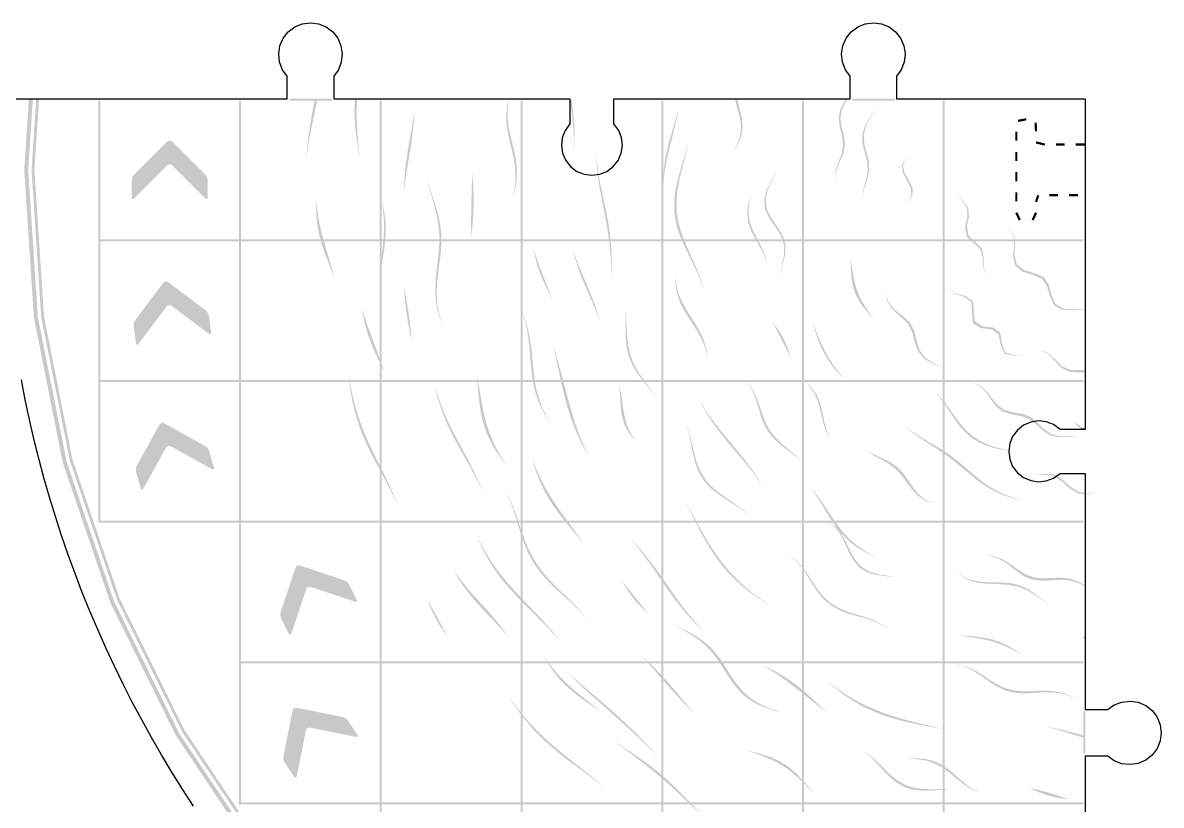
# Model space of a CAD drawing. Header units: millimetres. Extents: x 6 to 591, y 62 to 394.
# Drawn here: x 219.2 to 421.4, y 255.1 to 394.1 of the extents above; entities that cross this region are included whole.
import ezdxf

# ---------------------------------------------------------------- set-up
doc = ezdxf.new("R2010")
doc.units = ezdxf.units.MM
doc.layers.add('CUT', color=1, linetype='Continuous')
doc.layers.add('RASTER', color=7, linetype='Continuous')

msp = doc.modelspace()

# ---------------------------------------------------------------- hatches: boundary and pattern name
at = {"layer": 'RASTER'}
h = msp.add_hatch(color=7, dxfattribs=at)
h.paths.add_polyline_path([(407.769, 167.977), (394.054, 168.876), (368.287, 174.001), (343.41, 182.446), (319.848, 194.065), (298.004, 208.661), (278.252, 225.983), (260.93, 245.735), (246.335, 267.579), (234.715, 291.141), (226.27, 316.018), (221.145, 341.785), (219.427, 368), (220.246, 380.5), (407.769, 380.5)])
h.paths.add_polyline_path([(220.946, 380.5), (220.127, 368), (221.839, 341.876), (226.947, 316.199), (235.362, 291.409), (246.941, 267.929), (261.486, 246.161), (278.747, 226.478), (298.43, 209.216), (320.198, 194.672), (343.678, 183.093), (368.469, 174.677), (394.145, 169.57), (407.769, 168.677), (407.769, 380.5)])
h = msp.add_hatch(color=7, dxfattribs=at)
h.paths.add_polyline_path([(407.769, 169.277), (394.224, 170.165), (368.624, 175.257), (343.908, 183.647), (320.498, 195.191), (298.796, 209.692), (279.171, 226.902), (261.962, 246.526), (247.46, 268.229), (235.916, 291.638), (227.526, 316.355), (222.434, 341.954), (220.727, 368), (221.546, 380.5), (407.769, 380.5)])
h.paths.add_polyline_path([(222.046, 380.5), (221.227, 368), (222.93, 342.02), (228.009, 316.484), (236.378, 291.83), (247.894, 268.479), (262.358, 246.831), (279.525, 227.256), (299.1, 210.089), (320.748, 195.624), (344.099, 184.109), (368.753, 175.74), (394.289, 170.66), (407.769, 169.777), (407.769, 380.5)])
for points in [[(232.594, 380.325), (232.944, 380.325), (232.944, 355.675), (232.594, 355.675)], [(257.594, 380.325), (257.944, 380.325), (257.944, 355.675), (257.594, 355.675)], [(266.594, 380.675), (274.094, 380.675), (274.094, 380.325), (266.594, 380.325)], [(269.52, 370.194), (269.657, 371.854), (269.85, 373.509), (270.088, 375.159), (270.355, 376.804), (270.638, 378.444), (270.92, 380.081), (270.989, 380.5), (271.474, 380.5), (271.391, 380.043), (271.064, 378.415), (270.721, 376.783), (270.38, 375.145), (270.057, 373.501), (269.772, 371.851), (269.54, 370.194)], [(279.004, 370.272), (278.726, 371.862), (278.478, 373.457), (278.28, 375.057), (278.145, 376.659), (278.087, 378.26), (278.115, 379.859), (278.163, 380.5), (278.573, 380.5), (278.528, 379.824), (278.487, 378.231), (278.506, 376.637), (278.578, 375.042), (278.695, 373.449), (278.847, 371.858), (279.024, 370.272)], [(282.594, 380.325), (282.944, 380.325), (282.944, 355.675), (282.594, 355.675)], [(306.274, 362.982), (306.555, 364.665), (306.698, 366.336), (306.66, 368.002), (306.443, 369.671), (306.089, 371.352), (305.68, 373.047), (305.315, 374.754), (305.09, 376.464), (305.078, 378.166), (305.315, 379.846), (305.503, 380.5), (305.585, 380.5), (305.434, 379.834), (305.289, 378.147), (305.377, 376.443), (305.657, 374.734), (306.051, 373.031), (306.46, 371.341), (306.786, 369.666), (306.949, 368.002), (306.91, 366.339), (306.675, 364.668), (306.294, 362.983)], [(307.594, 380.325), (307.944, 380.325), (307.944, 355.675), (307.594, 355.675)], [(317.025, 371.682), (317.082, 373.298), (317.027, 374.924), (316.878, 376.562), (316.668, 378.215), (316.441, 379.881), (316.369, 380.5), (316.694, 380.5), (316.758, 379.845), (316.941, 378.188), (317.097, 376.543), (317.185, 374.913), (317.172, 373.294), (317.045, 371.681)], [(332.594, 380.325), (332.944, 380.325), (332.944, 355.675), (332.594, 355.675)], [(345.224, 370.73), (345.97, 372.333), (346.558, 373.919), (346.771, 375.524), (346.569, 377.178), (346.105, 378.889), (345.69, 380.5), (346.105, 380.5), (346.509, 378.83), (346.924, 377.134), (347.059, 375.495), (346.765, 373.903), (346.086, 372.326), (345.244, 370.73)], [(357.594, 380.325), (357.944, 380.325), (357.944, 355.675), (357.594, 355.675)], [(363.463, 366.176), (363.532, 367.775), (364.062, 369.358), (364.656, 370.909), (364.906, 372.46), (364.692, 374.054), (364.27, 375.699), (364.083, 377.341), (364.441, 378.903), (365.302, 380.349), (365.411, 380.5), (365.627, 380.5), (365.5, 380.304), (364.712, 378.85), (364.406, 377.287), (364.622, 375.651), (365.045, 374.016), (365.232, 372.434), (364.931, 370.895), (364.265, 369.353), (363.647, 367.775), (363.483, 366.177)], [(366.594, 380.675), (374.094, 380.675), (374.094, 380.325), (366.594, 380.325)], [(382.594, 380.325), (382.944, 380.325), (382.944, 355.675), (382.594, 355.675)], [(286.874, 364.216), (286.935, 365.823), (287.054, 367.427), (287.227, 369.029), (287.445, 370.625), (287.696, 372.216), (287.966, 373.801), (288.24, 375.382), (288.503, 376.958), (288.74, 378.533), (288.76, 378.531), (288.653, 376.948), (288.505, 375.367), (288.317, 373.786), (288.092, 372.203), (287.842, 370.617), (287.578, 369.026), (287.32, 367.429), (287.085, 365.825), (286.894, 364.217)], [(332.934, 365.156), (332.94, 366.703), (333.055, 368.248), (333.271, 369.788), (333.575, 371.317), (333.949, 372.834), (334.37, 374.337), (334.813, 375.827), (335.253, 377.307), (335.666, 378.78), (335.686, 378.778), (335.38, 377.293), (335.035, 375.807), (334.663, 374.316), (334.279, 372.815), (333.906, 371.304), (333.564, 369.782), (333.278, 368.248), (333.068, 366.705), (332.954, 365.157)], [(368.311, 362.841), (368.481, 364.492), (368.932, 366.135), (369.262, 367.746), (369.193, 369.347), (368.773, 370.974), (368.343, 372.635), (368.292, 374.286), (368.787, 375.87), (369.65, 377.369), (370.486, 378.838), (370.505, 378.833), (369.763, 377.348), (368.986, 375.839), (368.56, 374.254), (368.655, 372.607), (369.101, 370.955), (369.506, 369.338), (369.531, 367.748), (369.133, 366.143), (368.596, 364.499), (368.331, 362.843)], [(396.002, 376.511), (397.459, 376.804), (397.38, 377.196), (395.923, 376.903)], [(398.893, 376.373), (398.969, 374.824), (399.369, 374.843), (399.293, 376.392)], [(395.869, 373.2), (395.869, 374.8), (395.469, 374.8), (395.469, 373.2)], [(239.05, 363.03), (238.925, 362.918), (238.818, 362.845), (238.726, 362.813), (238.652, 362.82), (238.594, 362.868), (238.552, 362.955), (238.528, 363.083), (238.519, 363.25), (238.519, 366), (238.528, 366.184), (238.552, 366.361), (238.594, 366.532), (238.652, 366.695), (238.726, 366.852), (238.818, 367.001), (238.925, 367.144), (239.05, 367.28), (244.739, 372.97), (244.871, 373.086), (245.004, 373.169), (245.137, 373.218), (245.269, 373.235), (245.402, 373.218), (245.534, 373.169), (245.667, 373.086), (245.8, 372.97), (251.489, 367.28), (251.613, 367.144), (251.721, 367.001), (251.812, 366.852), (251.887, 366.695), (251.945, 366.532), (251.986, 366.361), (252.011, 366.184), (252.019, 366), (252.019, 363.25), (252.011, 363.083), (251.986, 362.955), (251.945, 362.868), (251.887, 362.82), (251.812, 362.813), (251.721, 362.845), (251.613, 362.918), (251.489, 363.03), (245.8, 368.72), (245.667, 368.836), (245.534, 368.919), (245.402, 368.968), (245.269, 368.985), (245.137, 368.968), (245.004, 368.919), (244.871, 368.836), (244.739, 368.72)], [(340.106, 346.664), (339.605, 348.227), (338.981, 349.767), (338.262, 351.299), (337.493, 352.838), (336.731, 354.397), (336.039, 355.986), (335.472, 357.608), (335.077, 359.263), (334.882, 360.943), (334.894, 362.638), (335.096, 364.337), (335.452, 366.029), (335.91, 367.705), (336.409, 369.362), (336.888, 371.002), (337.292, 372.628), (337.312, 372.627), (336.989, 370.998), (336.588, 369.359), (336.161, 367.706), (335.766, 366.036), (335.461, 364.353), (335.297, 362.664), (335.308, 360.978), (335.51, 359.307), (335.896, 357.66), (336.439, 356.043), (337.092, 354.456), (337.802, 352.894), (338.507, 351.349), (339.155, 349.807), (339.703, 348.251), (340.125, 346.669)], [(399.121, 372.695), (400.686, 372.306), (400.783, 372.694), (399.217, 373.083)], [(402.691, 372.3), (404.256, 372.3), (404.256, 372.7), (402.691, 372.7)], [(406.213, 372.3), (407.778, 372.3), (407.778, 372.7), (406.213, 372.7)], [(323.83, 348.846), (323.736, 350.435), (323.637, 352.017), (323.514, 353.59), (323.355, 355.155), (323.152, 356.713), (322.906, 358.268), (322.623, 359.822), (322.315, 361.38), (322, 362.944), (321.701, 364.515), (321.438, 366.096), (321.235, 367.684), (321.11, 369.277), (321.077, 370.873), (321.097, 370.872), (321.2, 369.276), (321.391, 367.684), (321.653, 366.1), (321.964, 364.525), (322.301, 362.959), (322.638, 361.402), (322.953, 359.85), (323.228, 358.3), (323.451, 356.748), (323.616, 355.19), (323.726, 353.622), (323.79, 352.042), (323.824, 350.451), (323.85, 348.85)], [(376.61, 362.116), (377.025, 363.499), (376.922, 364.81), (376.248, 366.096), (375.513, 367.419), (375.346, 368.776), (375.935, 370.108), (375.955, 370.107), (375.536, 368.772), (375.827, 367.423), (376.608, 366.112), (377.236, 364.833), (377.213, 363.519), (376.63, 362.119)], [(395.869, 369.6), (395.869, 371.2), (395.469, 371.2), (395.469, 369.6)], [(293.862, 340.244), (293.24, 341.793), (292.788, 343.382), (292.523, 345.009), (292.437, 346.664), (292.501, 348.338), (292.665, 350.018), (292.871, 351.693), (293.056, 353.355), (293.164, 355), (293.153, 356.627), (293.005, 358.24), (292.721, 359.845), (292.329, 361.449), (291.874, 363.059), (291.415, 364.678), (291.014, 366.309), (291.034, 366.309), (291.504, 364.68), (292.029, 363.065), (292.545, 361.46), (292.991, 359.862), (293.318, 358.264), (293.499, 356.658), (293.529, 355.037), (293.428, 353.398), (293.236, 351.74), (293.009, 350.067), (292.812, 348.386), (292.704, 346.709), (292.736, 345.047), (292.94, 343.412), (293.327, 341.811), (293.881, 340.249)], [(298.857, 355.957), (298.82, 357.585), (298.812, 359.212), (298.829, 360.838), (298.864, 362.461), (298.908, 364.082), (298.946, 365.7), (298.964, 367.317), (298.984, 367.317), (299.138, 365.704), (299.238, 364.093), (299.27, 362.48), (299.234, 360.862), (299.141, 359.236), (299.011, 357.601), (298.877, 355.959)], [(353.725, 349.005), (353.992, 350.878), (354.371, 352.739), (354.438, 354.496), (353.951, 356.132), (352.977, 357.703), (351.862, 359.293), (351.055, 360.961), (350.878, 362.708), (351.356, 364.491), (352.204, 366.255), (352.972, 367.974), (352.992, 367.974), (352.314, 366.258), (351.549, 364.501), (351.139, 362.728), (351.365, 360.992), (352.196, 359.336), (353.31, 357.754), (354.258, 356.187), (354.695, 354.549), (354.559, 352.783), (354.099, 350.906), (353.744, 349.011)], [(395.869, 366), (395.869, 367.6), (395.469, 367.6), (395.469, 366)], [(390.457, 349.188), (389.746, 350.614), (389.69, 352.367), (389.268, 353.878), (388.043, 355.043), (386.825, 356.278), (386.559, 357.868), (386.968, 359.61), (386.918, 361.182), (386.021, 362.597), (385.203, 364.08), (385.223, 364.082), (386.144, 362.616), (387.132, 361.226), (387.253, 359.682), (386.887, 357.967), (387.164, 356.397), (388.36, 355.171), (389.536, 354), (389.885, 352.466), (389.854, 350.676), (390.473, 349.198)], [(274.439, 348.963), (273.888, 350.408), (273.325, 351.858), (272.781, 353.318), (272.289, 354.792), (271.877, 356.278), (271.565, 357.778), (271.369, 359.289), (271.293, 360.808), (271.333, 362.331), (271.353, 362.332), (271.483, 360.817), (271.709, 359.309), (272.016, 357.809), (272.386, 356.319), (272.798, 354.837), (273.231, 353.363), (273.663, 351.895), (274.077, 350.43), (274.459, 348.966)], [(282.695, 348.018), (282.663, 349.685), (282.764, 351.363), (282.945, 353.043), (283.144, 354.716), (283.298, 356.377), (283.358, 358.024), (283.291, 359.658), (283.094, 361.286), (282.784, 362.912), (282.804, 362.913), (283.226, 361.292), (283.521, 359.672), (283.66, 358.046), (283.639, 356.406), (283.485, 354.749), (283.247, 353.076), (282.993, 351.391), (282.793, 349.702), (282.715, 348.021)], [(351.367, 351.112), (350.937, 352.645), (350.236, 354.128), (349.386, 355.604), (348.583, 357.113), (348.025, 358.68), (347.839, 360.302), (348.033, 361.956), (348.492, 363.611), (348.512, 363.613), (348.174, 361.968), (348.082, 360.327), (348.336, 358.72), (348.916, 357.164), (349.694, 355.658), (350.475, 354.176), (351.075, 352.675), (351.387, 351.117)], [(395.869, 362.4), (395.869, 364), (395.469, 364), (395.469, 362.4)], [(399.371, 363.564), (398.98, 362.397), (399.359, 362.27), (399.75, 363.436)], [(403.082, 363.7), (401.517, 363.7), (401.517, 363.3), (403.082, 363.3)], [(406.604, 363.7), (405.039, 363.7), (405.039, 363.3), (406.604, 363.3)], [(396.468, 359.161), (395.851, 360.485), (395.488, 360.315), (396.105, 358.992)], [(398.988, 360.474), (398.371, 359.161), (398.733, 358.991), (399.35, 360.304)], [(407.769, 343.172), (407.661, 343.219), (405.818, 343.12), (403.889, 343.094), (402.42, 343.891), (401.623, 345.538), (401.108, 347.366), (400.208, 348.67), (398.624, 349.347), (396.775, 349.926), (395.457, 351.019), (395.092, 352.749), (395.287, 354.705), (395.163, 356.379), (394.173, 357.638), (394.192, 357.646), (395.268, 356.428), (395.471, 354.803), (395.34, 352.9), (395.753, 351.221), (397.1, 350.177), (398.959, 349.636), (400.534, 348.985), (401.409, 347.69), (401.885, 345.854), (402.634, 344.18), (404.049, 343.337), (405.923, 343.299), (407.714, 343.323), (407.769, 343.294)], [(232.594, 355.675), (257.944, 355.675), (257.944, 355.325), (232.594, 355.325)], [(232.594, 355.325), (232.944, 355.325), (232.944, 330.675), (232.594, 330.675)], [(257.594, 355.675), (282.944, 355.675), (282.944, 355.325), (257.594, 355.325)], [(257.594, 355.325), (257.944, 355.325), (257.944, 330.675), (257.594, 330.675)], [(282.594, 355.675), (307.944, 355.675), (307.944, 355.325), (282.594, 355.325)], [(282.594, 355.325), (282.944, 355.325), (282.944, 330.675), (282.594, 330.675)], [(307.594, 355.675), (332.944, 355.675), (332.944, 355.325), (307.594, 355.325)], [(307.594, 355.325), (307.944, 355.325), (307.944, 330.675), (307.594, 330.675)], [(313.15, 345.188), (312.431, 346.594), (311.738, 348.018), (311.116, 349.465), (310.6, 350.94), (310.209, 352.44), (309.946, 353.961), (309.965, 353.964), (310.399, 352.467), (310.914, 350.989), (311.475, 349.526), (312.051, 348.075), (312.62, 346.632), (313.17, 345.192)], [(332.594, 355.675), (357.944, 355.675), (357.944, 355.325), (332.594, 355.325)], [(332.594, 355.325), (332.944, 355.325), (332.944, 330.675), (332.594, 330.675)], [(357.594, 355.675), (382.944, 355.675), (382.944, 355.325), (357.594, 355.325)], [(357.594, 355.325), (357.944, 355.325), (357.944, 330.675), (357.594, 330.675)], [(382.594, 355.675), (407.594, 355.675), (407.594, 355.325), (382.594, 355.325)], [(382.594, 355.325), (382.944, 355.325), (382.944, 330.675), (382.594, 330.675)], [(321.692, 341.139), (321.091, 342.694), (320.441, 344.244), (319.766, 345.797), (319.091, 347.361), (318.443, 348.942), (317.846, 350.542), (317.323, 352.165), (316.889, 353.808), (316.908, 353.811), (317.469, 352.187), (318.099, 350.586), (318.766, 349.002), (319.439, 347.432), (320.087, 345.868), (320.691, 344.303), (321.235, 342.731), (321.711, 341.145)], [(370.203, 341.673), (369.055, 342.911), (368.019, 344.231), (367.202, 345.667), (366.657, 347.221), (366.369, 348.862), (366.259, 350.545), (366.204, 352.219), (366.224, 352.225), (366.479, 350.616), (366.748, 348.997), (367.12, 347.4), (367.66, 345.86), (368.385, 344.397), (369.263, 343.013), (370.22, 341.682)], [(239.815, 337.201), (239.708, 337.072), (239.611, 336.985), (239.526, 336.939), (239.451, 336.936), (239.387, 336.975), (239.333, 337.056), (239.291, 337.179), (239.259, 337.343), (238.87, 340.066), (238.852, 340.249), (238.852, 340.428), (238.869, 340.602), (238.903, 340.772), (238.955, 340.938), (239.024, 341.099), (239.11, 341.256), (239.214, 341.408), (244.041, 347.845), (244.156, 347.978), (244.276, 348.079), (244.4, 348.147), (244.529, 348.182), (244.663, 348.185), (244.801, 348.154), (244.944, 348.091), (245.091, 347.995), (251.528, 343.167), (251.67, 343.05), (251.797, 342.924), (251.909, 342.789), (252.005, 342.644), (252.085, 342.49), (252.15, 342.328), (252.2, 342.156), (252.234, 341.975), (252.623, 339.252), (252.639, 339.085), (252.632, 338.956), (252.603, 338.863), (252.553, 338.808), (252.48, 338.79), (252.385, 338.809), (252.268, 338.866), (252.129, 338.96), (245.692, 343.787), (245.545, 343.884), (245.402, 343.947), (245.264, 343.977), (245.13, 343.975), (245.001, 343.94), (244.877, 343.872), (244.757, 343.771), (244.642, 343.637)], [(340.856, 334.845), (340.436, 336.293), (339.879, 337.685), (339.18, 339.027), (338.37, 340.339), (337.511, 341.648), (336.686, 342.983), (335.977, 344.365), (335.45, 345.805), (335.141, 347.304), (335.043, 348.849), (335.063, 348.853), (335.285, 347.339), (335.705, 345.872), (336.319, 344.461), (337.083, 343.101), (337.925, 341.78), (338.762, 340.471), (339.514, 339.146), (340.125, 337.778), (340.573, 336.348), (340.875, 334.853)], [(288.23, 337.744), (287.905, 339.295), (287.611, 340.851), (287.363, 342.416), (287.163, 343.989), (287.004, 345.566), (286.868, 347.145), (286.888, 347.148), (287.191, 345.597), (287.471, 344.044), (287.715, 342.484), (287.918, 340.914), (288.09, 339.335), (288.25, 337.749)], [(382.528, 332.743), (380.878, 333.531), (379.304, 334.443), (378.206, 335.771), (377.617, 337.47), (377.159, 339.216), (376.369, 340.71), (375.119, 341.93), (373.746, 343.119), (372.766, 344.549), (372.412, 346.281), (372.43, 346.289), (372.896, 344.613), (373.974, 343.241), (375.42, 342.104), (376.713, 340.924), (377.512, 339.451), (377.946, 337.706), (378.482, 335.983), (379.503, 334.606), (380.987, 333.627), (382.543, 332.757)], [(397.123, 335.152), (395.151, 335.001), (393.5, 335.394), (392.865, 337.018), (392.5, 338.84), (391.241, 339.681), (389.27, 339.908), (387.941, 340.8), (387.805, 342.666), (387.723, 344.475), (386.49, 345.427), (384.654, 346.051), (383.78, 347.325), (383.798, 347.334), (384.772, 346.124), (386.696, 345.565), (388, 344.675), (388.132, 342.921), (388.293, 341.097), (389.623, 340.228), (391.571, 340.003), (392.786, 339.141), (393.092, 337.275), (393.657, 335.585), (395.235, 335.111), (397.135, 335.169)], [(283.404, 332.173), (282.621, 333.704), (281.872, 335.253), (281.19, 336.825), (280.596, 338.424), (280.105, 340.05), (279.719, 341.699), (279.429, 343.367), (279.448, 343.37), (279.946, 341.742), (280.498, 340.128), (281.079, 338.527), (281.672, 336.933), (282.262, 335.345), (282.845, 333.76), (283.423, 332.178)], [(312.916, 322.977), (312.036, 324.339), (311.269, 325.754), (310.64, 327.226), (310.155, 328.752), (309.805, 330.323), (309.568, 331.925), (309.407, 333.542), (309.278, 335.16), (309.137, 336.766), (308.944, 338.349), (308.671, 339.905), (308.302, 341.436), (307.839, 342.945), (307.858, 342.949), (308.405, 341.46), (308.851, 339.95), (309.192, 338.415), (309.438, 336.85), (309.616, 335.261), (309.763, 333.653), (309.923, 332.04), (310.139, 330.437), (310.449, 328.857), (310.879, 327.316), (311.442, 325.821), (312.133, 324.378), (312.934, 322.985)], [(331.606, 327.72), (330.578, 329.054), (329.484, 330.375), (328.435, 331.733), (327.54, 333.165), (326.876, 334.692), (326.471, 336.31), (326.293, 337.996), (326.26, 339.713), (326.26, 341.424), (326.179, 343.097), (326.198, 343.102), (326.372, 341.456), (326.455, 339.772), (326.553, 338.079), (326.772, 336.411), (327.19, 334.804), (327.837, 333.277), (328.689, 331.833), (329.672, 330.453), (330.685, 329.1), (331.624, 327.728)], [(355.586, 334.609), (355.079, 335.674), (354.549, 336.728), (354.009, 337.778), (353.465, 338.828), (352.916, 339.879), (352.352, 340.928), (352.37, 340.935), (353.105, 339.958), (353.777, 338.964), (354.363, 337.939), (354.856, 336.874), (355.263, 335.765), (355.604, 334.618)], [(365.063, 330.789), (363.927, 332.003), (362.878, 333.286), (361.95, 334.652), (361.161, 336.1), (360.516, 337.622), (359.999, 339.198), (359.58, 340.808), (359.598, 340.816), (360.139, 339.265), (360.751, 337.742), (361.447, 336.255), (362.231, 334.813), (363.104, 333.423), (364.058, 332.086), (365.08, 330.801)], [(319.645, 317.257), (318.861, 318.63), (318.139, 320.035), (317.484, 321.472), (316.896, 322.939), (316.372, 324.431), (315.905, 325.943), (315.488, 327.471), (315.11, 329.008), (314.76, 330.549), (314.425, 332.091), (314.093, 333.628), (313.755, 335.159), (313.401, 336.681), (313.42, 336.686), (313.88, 335.197), (314.318, 333.701), (314.735, 332.196), (315.138, 330.684), (315.535, 329.165), (315.936, 327.644), (316.351, 326.123), (316.79, 324.606), (317.264, 323.099), (317.783, 321.608), (318.353, 320.135), (318.979, 318.687), (319.663, 317.266)], [(407.769, 331.949), (407.041, 332.038), (405.198, 332.098), (403.62, 332.854), (402.385, 334.254), (401.099, 335.453), (399.444, 336.022), (399.455, 336.039), (401.161, 335.558), (402.488, 334.448), (403.752, 333.132), (405.347, 332.452), (407.194, 332.455), (407.769, 332.4)], [(304.976, 315.659), (304.028, 316.924), (303.143, 318.226), (302.355, 319.575), (301.688, 320.978), (301.152, 322.433), (300.744, 323.936), (300.449, 325.475), (300.241, 327.037), (300.083, 328.609), (299.937, 330.175), (299.764, 331.724), (299.783, 331.73), (300.087, 330.222), (300.352, 328.697), (300.608, 327.163), (300.886, 325.63), (301.215, 324.109), (301.62, 322.613), (302.118, 321.148), (302.714, 319.722), (303.404, 318.336), (304.172, 316.987), (304.995, 315.667)], [(232.594, 330.675), (257.944, 330.675), (257.944, 330.325), (232.594, 330.325)], [(232.594, 330.325), (232.944, 330.325), (232.944, 305.675), (232.594, 305.675)], [(257.594, 330.675), (282.944, 330.675), (282.944, 330.325), (257.594, 330.325)], [(257.594, 330.325), (257.944, 330.325), (257.944, 305.675), (257.594, 305.675)], [(285.866, 308.316), (285.2, 309.725), (284.5, 311.121), (283.774, 312.509), (283.029, 313.892), (282.279, 315.278), (281.537, 316.672), (280.821, 318.079), (280.144, 319.505), (279.521, 320.953), (278.962, 322.424), (278.475, 323.919), (278.061, 325.437), (277.719, 326.974), (277.443, 328.528), (277.22, 330.092), (277.038, 331.663), (277.057, 331.668), (277.317, 330.118), (277.614, 328.575), (277.958, 327.043), (278.359, 325.526), (278.82, 324.026), (279.343, 322.547), (279.922, 321.087), (280.552, 319.646), (281.219, 318.222), (281.912, 316.811), (282.617, 315.407), (283.318, 314.006), (284.004, 312.602), (284.664, 311.19), (285.292, 309.765), (285.884, 308.324)], [(282.594, 330.675), (307.944, 330.675), (307.944, 330.325), (282.594, 330.325)], [(282.594, 330.325), (282.944, 330.325), (282.944, 305.675), (282.594, 305.675)], [(300.856, 310.872), (300.172, 312.312), (299.449, 313.736), (298.692, 315.147), (297.91, 316.551), (297.117, 317.955), (296.329, 319.367), (295.567, 320.793), (294.849, 322.242), (294.192, 323.716), (293.609, 325.218), (293.107, 326.748), (292.688, 328.305), (292.347, 329.883), (292.366, 329.889), (292.783, 328.335), (293.272, 326.802), (293.836, 325.295), (294.469, 323.813), (295.16, 322.355), (295.895, 320.917), (296.655, 319.494), (297.423, 318.079), (298.18, 316.665), (298.912, 315.243), (299.608, 313.808), (300.262, 312.354), (300.874, 310.88)], [(307.594, 330.675), (332.944, 330.675), (332.944, 330.325), (307.594, 330.325)], [(307.594, 330.325), (307.944, 330.325), (307.944, 305.675), (307.594, 305.675)], [(328.004, 319.87), (326.863, 321.217), (326.044, 322.734), (325.569, 324.412), (325.359, 326.198), (325.259, 328.011), (325.087, 329.773), (325.106, 329.781), (325.485, 328.106), (325.734, 326.363), (325.996, 324.609), (326.413, 322.912), (327.083, 321.327), (328.022, 319.879)], [(332.594, 330.675), (357.944, 330.675), (357.944, 330.325), (332.594, 330.325)], [(332.594, 330.325), (332.944, 330.325), (332.944, 305.675), (332.594, 305.675)], [(357.519, 316.039), (356.39, 317.147), (355.122, 318.159), (353.814, 319.16), (352.596, 320.246), (351.578, 321.485), (350.807, 322.891), (350.248, 324.423), (349.794, 326.003), (349.309, 327.547), (348.68, 328.997), (347.86, 330.342), (347.878, 330.351), (348.79, 329.057), (349.502, 327.657), (350.054, 326.158), (350.553, 324.613), (351.134, 323.103), (351.901, 321.703), (352.89, 320.454), (354.058, 319.339), (355.298, 318.294), (356.488, 317.226), (357.534, 316.052)], [(357.594, 330.675), (382.944, 330.675), (382.944, 330.325), (357.594, 330.325)], [(357.594, 330.325), (357.944, 330.325), (357.944, 305.675), (357.594, 305.675)], [(362.588, 320.205), (361.842, 321.619), (361.335, 323.199), (360.953, 324.841), (360.555, 326.438), (360.005, 327.906), (359.217, 329.203), (358.171, 330.343), (358.188, 330.353), (359.346, 329.285), (360.222, 328.05), (360.817, 326.621), (361.212, 325.03), (361.542, 323.357), (361.962, 321.714), (362.603, 320.218)], [(382.594, 330.675), (407.594, 330.675), (407.594, 330.325), (382.594, 330.325)], [(382.594, 330.325), (382.944, 330.325), (382.944, 305.675), (382.594, 305.675)], [(406.604, 320.558), (405.004, 320.574), (403.341, 320.502), (401.782, 320.802), (400.437, 321.645), (399.24, 322.772), (397.994, 323.731), (396.542, 324.271), (394.927, 324.558), (393.374, 325.012), (392.106, 325.938), (391.128, 327.264), (390.211, 328.618), (389.077, 329.653), (387.656, 330.35), (387.669, 330.365), (389.15, 329.743), (390.336, 328.781), (391.295, 327.498), (392.303, 326.232), (393.59, 325.356), (395.147, 324.936), (396.756, 324.665), (398.19, 324.121), (399.411, 323.14), (400.576, 321.971), (401.887, 321.069), (403.41, 320.696), (405.039, 320.684), (406.609, 320.577)], [(395.157, 317.93), (393.594, 318.211), (392.023, 318.534), (390.493, 318.974), (389.049, 319.59), (387.727, 320.41), (386.548, 321.433), (385.504, 322.622), (384.57, 323.917), (383.696, 325.25), (382.827, 326.552), (381.908, 327.771), (380.898, 328.882), (380.912, 328.896), (381.984, 327.852), (382.958, 326.697), (383.87, 325.453), (384.773, 324.169), (385.723, 322.906), (386.765, 321.733), (387.93, 320.706), (389.224, 319.861), (390.632, 319.203), (392.12, 318.703), (393.646, 318.309), (395.166, 317.948)], [(350.569, 312.005), (349.64, 313.252), (348.689, 314.479), (347.712, 315.691), (346.715, 316.891), (345.703, 318.087), (344.689, 319.289), (343.686, 320.506), (342.71, 321.748), (341.776, 323.022), (340.9, 324.335), (340.093, 325.689), (339.363, 327.086), (339.381, 327.095), (340.187, 325.739), (341.064, 324.425), (341.999, 323.15), (342.975, 321.906), (343.977, 320.687), (344.986, 319.481), (345.988, 318.278), (346.969, 317.067), (347.92, 315.841), (348.838, 314.591), (349.725, 313.317), (350.585, 312.018)], [(240.654, 311.513), (240.566, 311.37), (240.482, 311.271), (240.403, 311.215), (240.329, 311.201), (240.261, 311.231), (240.197, 311.304), (240.138, 311.42), (240.084, 311.578), (239.328, 314.223), (239.286, 314.402), (239.261, 314.579), (239.254, 314.754), (239.265, 314.927), (239.294, 315.098), (239.34, 315.267), (239.404, 315.434), (239.487, 315.599), (243.394, 322.633), (243.49, 322.781), (243.594, 322.897), (243.708, 322.981), (243.831, 323.033), (243.963, 323.054), (244.104, 323.043), (244.255, 322.999), (244.414, 322.924), (251.447, 319.017), (251.604, 318.92), (251.747, 318.812), (251.876, 318.693), (251.991, 318.563), (252.091, 318.422), (252.178, 318.27), (252.25, 318.106), (252.309, 317.931), (253.064, 315.287), (253.103, 315.124), (253.114, 314.994), (253.098, 314.899), (253.055, 314.837), (252.985, 314.81), (252.889, 314.816), (252.765, 314.856), (252.615, 314.93), (245.581, 318.838), (245.422, 318.913), (245.272, 318.956), (245.131, 318.967), (244.999, 318.947), (244.876, 318.895), (244.762, 318.81), (244.657, 318.694), (244.562, 318.546)], [(348.317, 306.431), (347.067, 307.522), (345.66, 308.5), (344.171, 309.436), (342.698, 310.41), (341.347, 311.497), (340.204, 312.747), (339.315, 314.176), (338.677, 315.763), (338.237, 317.46), (337.901, 319.197), (337.557, 320.906), (337.099, 322.531), (337.116, 322.541), (337.648, 320.958), (338.058, 319.29), (338.45, 317.591), (338.931, 315.926), (339.593, 314.361), (340.488, 312.943), (341.619, 311.692), (342.94, 310.59), (344.369, 309.588), (345.803, 308.614), (347.147, 307.588), (348.333, 306.444)], [(396.558, 309.338), (395.036, 309.703), (393.548, 310.172), (392.112, 310.769), (390.741, 311.5), (389.436, 312.35), (388.191, 313.29), (386.988, 314.281), (385.803, 315.282), (384.612, 316.259), (383.396, 317.189), (382.144, 318.07), (380.859, 318.913), (379.554, 319.744), (378.255, 320.598), (376.994, 321.508), (375.8, 322.5), (375.814, 322.515), (377.061, 321.58), (378.371, 320.729), (379.712, 319.932), (381.051, 319.152), (382.361, 318.354), (383.628, 317.509), (384.849, 316.603), (386.036, 315.638), (387.208, 314.636), (388.391, 313.631), (389.61, 312.662), (390.883, 311.772), (392.221, 310.989), (393.622, 310.331), (395.075, 309.794), (396.565, 309.357)], [(407.769, 321.995), (407.278, 322.01), (405.812, 323.28), (405.818, 323.299), (407.301, 322.09), (407.769, 322.091)], [(380.75, 308.737), (379.323, 309.328), (378.085, 310.203), (377.043, 311.335), (376.121, 312.601), (375.199, 313.839), (374.164, 314.922), (372.96, 315.812), (371.625, 316.571), (370.268, 317.331), (369.031, 318.231), (369.045, 318.245), (370.385, 317.45), (371.83, 316.789), (373.232, 316.112), (374.473, 315.278), (375.516, 314.219), (376.415, 312.97), (377.288, 311.657), (378.262, 310.445), (379.418, 309.465), (380.761, 308.754)], [(318.727, 301.645), (317.72, 302.887), (316.692, 304.122), (315.665, 305.364), (314.662, 306.627), (313.706, 307.924), (312.818, 309.264), (312.013, 310.652), (311.299, 312.088), (310.676, 313.569), (310.135, 315.087), (309.658, 316.629), (309.676, 316.638), (310.269, 315.151), (310.915, 313.688), (311.624, 312.255), (312.398, 310.856), (313.232, 309.49), (314.117, 308.156), (315.038, 306.846), (315.978, 305.551), (316.919, 304.262), (317.845, 302.966), (318.744, 301.656)], [(409.934, 310.814), (408.152, 310.362), (406.483, 310.576), (405.004, 311.531), (403.638, 312.758), (402.203, 313.634), (400.562, 313.883), (398.764, 313.788), (398.772, 313.806), (400.621, 314.046), (402.296, 313.915), (403.743, 313.107), (405.099, 311.883), (406.552, 310.865), (408.188, 310.532), (409.937, 310.834)], [(370.497, 299.318), (368.924, 300.032), (367.445, 300.891), (366.088, 301.913), (364.865, 303.097), (363.771, 304.419), (362.783, 305.842), (361.867, 307.317), (360.978, 308.795), (360.068, 310.23), (359.098, 311.592), (359.113, 311.606), (360.169, 310.327), (361.153, 308.97), (362.099, 307.558), (363.048, 306.128), (364.042, 304.725), (365.118, 303.393), (366.3, 302.172), (367.598, 301.086), (369.008, 300.143), (370.509, 299.334)], [(319.489, 288.045), (318.45, 289.253), (317.333, 290.404), (316.154, 291.516), (314.941, 292.613), (313.728, 293.72), (312.555, 294.865), (311.459, 296.071), (310.466, 297.35), (309.596, 298.711), (308.852, 300.148), (308.221, 301.65), (307.68, 303.197), (307.193, 304.765), (306.72, 306.332), (306.222, 307.875), (305.664, 309.381), (305.023, 310.84), (305.041, 310.849), (305.74, 309.42), (306.353, 307.945), (306.902, 306.43), (307.419, 304.892), (307.943, 303.348), (308.512, 301.822), (309.161, 300.336), (309.913, 298.909), (310.78, 297.552), (311.76, 296.27), (312.835, 295.055), (313.977, 293.893), (315.151, 292.763), (316.321, 291.639), (317.452, 290.493), (318.518, 289.305), (319.505, 288.058)], [(352.002, 290.55), (350.615, 291.4), (349.264, 292.302), (347.959, 293.264), (346.71, 294.292), (345.525, 295.388), (344.408, 296.552), (343.362, 297.782), (342.387, 299.072), (341.479, 300.415), (340.634, 301.802), (339.843, 303.223), (339.095, 304.668), (338.379, 306.124), (337.682, 307.583), (336.991, 309.035), (337.007, 309.046), (337.75, 307.633), (338.495, 306.212), (339.254, 304.791), (340.037, 303.38), (340.855, 301.986), (341.717, 300.619), (342.631, 299.288), (343.603, 298.002), (344.636, 296.767), (345.731, 295.588), (346.886, 294.468), (348.099, 293.409), (349.363, 292.408), (350.672, 291.462), (352.016, 290.565)], [(232.594, 305.675), (257.944, 305.675), (257.944, 305.325), (232.594, 305.325)], [(257.594, 305.675), (282.944, 305.675), (282.944, 305.325), (257.594, 305.325)], [(282.594, 305.675), (307.944, 305.675), (307.944, 305.325), (282.594, 305.325)], [(307.594, 305.675), (332.944, 305.675), (332.944, 305.325), (307.594, 305.325)], [(332.594, 305.675), (357.944, 305.675), (357.944, 305.325), (332.594, 305.325)], [(357.594, 305.675), (382.944, 305.675), (382.944, 305.325), (357.594, 305.325)], [(374.429, 295.626), (372.633, 295.825), (370.817, 296.051), (369.145, 296.531), (367.744, 297.413), (366.657, 298.707), (365.82, 300.292), (365.086, 301.959), (364.271, 303.486), (363.224, 304.72), (361.879, 305.624), (361.892, 305.639), (363.305, 304.81), (364.411, 303.647), (365.27, 302.178), (366.029, 300.552), (366.871, 298.984), (367.943, 297.68), (369.312, 296.764), (370.938, 296.227), (372.7, 295.927), (374.44, 295.643)], [(382.594, 305.675), (407.594, 305.675), (407.594, 305.325), (382.594, 305.325)], [(257.594, 305.325), (257.944, 305.325), (257.944, 280.675), (257.594, 280.675)], [(282.594, 305.325), (282.944, 305.325), (282.944, 280.675), (282.594, 280.675)], [(307.594, 305.325), (307.944, 305.325), (307.944, 280.675), (307.594, 280.675)], [(332.594, 305.325), (332.944, 305.325), (332.944, 280.675), (332.594, 280.675)], [(357.594, 305.325), (357.944, 305.325), (357.944, 280.675), (357.594, 280.675)], [(382.594, 305.325), (382.944, 305.325), (382.944, 280.675), (382.594, 280.675)], [(314.763, 284.135), (313.696, 285.336), (312.592, 286.513), (311.458, 287.673), (310.303, 288.824), (309.138, 289.975), (307.977, 291.138), (306.833, 292.321), (305.721, 293.533), (304.656, 294.783), (303.65, 296.075), (302.712, 297.413), (301.851, 298.799), (301.068, 300.231), (300.366, 301.707), (299.739, 303.22), (299.756, 303.229), (300.456, 301.756), (301.227, 300.321), (302.07, 298.927), (302.983, 297.576), (303.96, 296.266), (304.993, 294.996), (306.07, 293.76), (307.179, 292.552), (308.306, 291.363), (309.437, 290.185), (310.559, 289.008), (311.663, 287.824), (312.737, 286.623), (313.777, 285.399), (314.779, 284.147)], [(340.403, 285.774), (339.176, 286.901), (338.008, 288.089), (336.899, 289.332), (335.845, 290.624), (334.838, 291.954), (333.865, 293.309), (332.914, 294.676), (331.971, 296.044), (331.023, 297.403), (330.061, 298.747), (329.078, 300.075), (328.074, 301.386), (327.052, 302.687), (327.068, 302.699), (328.16, 301.449), (329.228, 300.186), (330.266, 298.905), (331.271, 297.599), (332.247, 296.269), (333.203, 294.918), (334.15, 293.555), (335.104, 292.191), (336.078, 290.838), (337.087, 289.509), (338.142, 288.219), (339.251, 286.976), (340.417, 285.788)], [(373.118, 286.246), (371.787, 287.152), (370.33, 287.849), (368.756, 288.377), (367.112, 288.824), (365.47, 289.308), (363.912, 289.939), (362.505, 290.795), (361.281, 291.897), (360.232, 293.209), (359.303, 294.646), (358.411, 296.099), (357.464, 297.465), (356.39, 298.672), (355.151, 299.699), (355.165, 299.714), (356.449, 298.736), (357.565, 297.578), (358.547, 296.257), (359.467, 294.844), (360.416, 293.438), (361.475, 292.147), (362.699, 291.054), (364.097, 290.196), (365.638, 289.549), (367.255, 289.038), (368.87, 288.552), (370.41, 287.978), (371.832, 287.227), (373.128, 286.264)], [(407.769, 294.12), (406.731, 294.603), (405.219, 295.065), (403.639, 295.199), (401.991, 295.1), (400.322, 295.005), (398.707, 295.169), (397.205, 295.731), (395.826, 296.642), (394.517, 297.691), (393.185, 298.62), (391.748, 299.257), (390.187, 299.603), (390.195, 299.622), (391.796, 299.371), (393.266, 298.828), (394.623, 297.982), (395.949, 297), (397.335, 296.139), (398.835, 295.603), (400.442, 295.442), (402.095, 295.516), (403.724, 295.569), (405.282, 295.368), (406.771, 294.822), (407.769, 294.286)], [(266.929, 285.773), (266.868, 285.617), (266.804, 285.504), (266.737, 285.434), (266.667, 285.408), (266.594, 285.424), (266.518, 285.484), (266.438, 285.587), (266.356, 285.733), (265.126, 288.192), (265.051, 288.361), (264.994, 288.53), (264.955, 288.701), (264.934, 288.873), (264.931, 289.047), (264.945, 289.222), (264.978, 289.398), (265.028, 289.575), (267.572, 297.208), (267.639, 297.371), (267.721, 297.504), (267.817, 297.608), (267.928, 297.682), (268.054, 297.727), (268.195, 297.741), (268.351, 297.727), (268.521, 297.682), (276.154, 295.138), (276.326, 295.072), (276.486, 294.992), (276.635, 294.899), (276.772, 294.792), (276.897, 294.672), (277.01, 294.538), (277.111, 294.391), (277.201, 294.23), (278.431, 291.77), (278.498, 291.617), (278.533, 291.492), (278.535, 291.395), (278.505, 291.326), (278.441, 291.286), (278.345, 291.275), (278.216, 291.291), (278.055, 291.337), (270.422, 293.881), (270.251, 293.925), (270.096, 293.94), (269.955, 293.925), (269.829, 293.881), (269.718, 293.807), (269.621, 293.703), (269.54, 293.57), (269.473, 293.407)], [(305.418, 284.976), (304.329, 286.25), (303.192, 287.495), (302.026, 288.728), (300.855, 289.965), (299.706, 291.225), (298.606, 292.522), (297.576, 293.87), (296.634, 295.274), (295.789, 296.736), (295.806, 296.746), (296.794, 295.368), (297.859, 294.04), (298.978, 292.753), (300.124, 291.491), (301.269, 290.236), (302.389, 288.971), (303.464, 287.682), (304.48, 286.357), (305.434, 284.988)], [(401.536, 290.828), (400.139, 291.712), (398.77, 292.621), (397.385, 293.409), (395.941, 293.974), (394.413, 294.289), (392.803, 294.408), (391.144, 294.45), (389.49, 294.566), (387.906, 294.891), (386.445, 295.511), (385.131, 296.437), (385.14, 296.455), (386.492, 295.612), (387.985, 295.069), (389.592, 294.81), (391.26, 294.743), (392.923, 294.727), (394.526, 294.611), (396.04, 294.273), (397.463, 293.662), (398.824, 292.809), (400.168, 291.819), (401.54, 290.847)], [(330.136, 289.26), (329.274, 290.083), (328.45, 290.94), (327.677, 291.843), (326.963, 292.792), (326.302, 293.783), (325.682, 294.803), (325.698, 294.815), (326.453, 293.902), (327.21, 292.992), (327.958, 292.074), (328.693, 291.145), (329.42, 290.208), (330.151, 289.274)], [(294.617, 285.044), (293.888, 286.081), (293.202, 287.147), (292.571, 288.247), (292, 289.383), (291.482, 290.549), (291.005, 291.736), (291.022, 291.746), (291.628, 290.637), (292.238, 289.529), (292.843, 288.417), (293.438, 287.297), (294.03, 286.174), (294.633, 285.055)], [(354.06, 271.547), (352.489, 271.998), (350.948, 272.516), (349.486, 273.16), (348.141, 273.972), (346.933, 274.966), (345.863, 276.129), (344.906, 277.419), (344.024, 278.78), (343.162, 280.146), (342.266, 281.456), (341.289, 282.664), (340.2, 283.746), (338.993, 284.705), (337.682, 285.567), (336.308, 286.379), (334.924, 287.196), (334.938, 287.21), (336.389, 286.457), (337.825, 285.71), (339.191, 284.908), (340.446, 284.005), (341.571, 282.969), (342.573, 281.797), (343.483, 280.511), (344.346, 279.157), (345.218, 277.793), (346.152, 276.486), (347.19, 275.293), (348.358, 274.255), (349.656, 273.388), (351.067, 272.679), (352.554, 272.09), (354.072, 271.563)], [(397.046, 281.699), (395.661, 282.43), (394.279, 283.135), (392.877, 283.747), (391.436, 284.231), (389.949, 284.588), (388.421, 284.857), (386.873, 285.101), (385.333, 285.396), (385.341, 285.415), (386.926, 285.231), (388.509, 285.084), (390.056, 284.881), (391.546, 284.548), (392.973, 284.043), (394.35, 283.367), (395.7, 282.566), (397.051, 281.718)], [(407.769, 284.913), (407.174, 284.974), (407.177, 284.994), (407.769, 284.968)], [(321.676, 271.916), (320.364, 272.784), (319.056, 273.666), (317.777, 274.586), (316.554, 275.565), (315.406, 276.617), (314.348, 277.752), (313.387, 278.969), (312.522, 280.262), (311.74, 281.618), (311.756, 281.631), (312.64, 280.359), (313.595, 279.142), (314.62, 277.983), (315.71, 276.882), (316.855, 275.833), (318.041, 274.827), (319.253, 273.85), (320.475, 272.89), (321.69, 271.93)], [(338.294, 271.623), (337.098, 272.804), (335.929, 274.012), (334.786, 275.243), (333.665, 276.492), (332.562, 277.754), (331.468, 279.021), (330.374, 280.283), (329.272, 281.533), (329.286, 281.547), (330.491, 280.397), (331.669, 279.222), (332.817, 278.017), (333.937, 276.779), (335.034, 275.512), (336.12, 274.224), (337.206, 272.927), (338.307, 271.638)], [(257.594, 280.675), (282.944, 280.675), (282.944, 280.325), (257.594, 280.325)], [(257.594, 280.325), (257.944, 280.325), (257.944, 255.675), (257.594, 255.675)], [(282.594, 280.675), (307.944, 280.675), (307.944, 280.325), (282.594, 280.325)], [(282.594, 280.325), (282.944, 280.325), (282.944, 255.675), (282.594, 255.675)], [(307.594, 280.675), (332.944, 280.675), (332.944, 280.325), (307.594, 280.325)], [(307.594, 280.325), (307.944, 280.325), (307.944, 255.675), (307.594, 255.675)], [(332.594, 280.675), (357.944, 280.675), (357.944, 280.325), (332.594, 280.325)], [(332.594, 280.325), (332.944, 280.325), (332.944, 255.675), (332.594, 255.675)], [(361.935, 271.686), (360.684, 272.638), (359.452, 273.613), (358.229, 274.592), (357.004, 275.563), (355.768, 276.513), (354.515, 277.436), (353.242, 278.332), (351.949, 279.204), (350.642, 280.062), (350.654, 280.078), (352.059, 279.347), (353.434, 278.589), (354.765, 277.78), (356.045, 276.906), (357.275, 275.96), (358.464, 274.947), (359.626, 273.882), (360.78, 272.791), (361.945, 271.703)], [(357.594, 280.675), (382.944, 280.675), (382.944, 280.325), (357.594, 280.325)], [(357.594, 280.325), (357.944, 280.325), (357.944, 255.675), (357.594, 255.675)], [(382.594, 280.675), (407.594, 280.675), (407.594, 280.325), (382.594, 280.325)], [(382.594, 280.325), (382.944, 280.325), (382.944, 255.675), (382.594, 255.675)], [(406.384, 274.045), (404.86, 274.634), (403.313, 275.041), (401.724, 275.21), (400.086, 275.179), (398.413, 275.058), (396.739, 275.001), (395.105, 275.148), (393.544, 275.584), (392.07, 276.305), (390.67, 277.226), (389.307, 278.208), (387.929, 279.1), (386.489, 279.797), (384.963, 280.266), (384.97, 280.284), (386.527, 279.895), (387.993, 279.275), (389.392, 278.453), (390.77, 277.531), (392.177, 276.655), (393.653, 275.962), (395.211, 275.538), (396.836, 275.383), (398.497, 275.414), (400.154, 275.491), (401.775, 275.465), (403.347, 275.224), (404.877, 274.738), (406.387, 274.065)], [(331.934, 263.868), (330.801, 264.971), (329.665, 266.068), (328.523, 267.157), (327.373, 268.235), (326.213, 269.303), (325.043, 270.361), (323.865, 271.413), (322.681, 272.463), (321.495, 273.514), (320.312, 274.571), (319.138, 275.642), (317.979, 276.73), (316.84, 277.84), (315.729, 278.977), (315.744, 278.99), (316.914, 277.904), (318.107, 276.844), (319.314, 275.802), (320.527, 274.772), (321.738, 273.745), (322.939, 272.715), (324.127, 271.675), (325.296, 270.62), (326.445, 269.546), (327.573, 268.45), (328.683, 267.333), (329.779, 266.197), (330.865, 265.045), (331.947, 263.884)], [(382.452, 268.687), (380.752, 268.997), (379.044, 269.317), (377.335, 269.663), (375.634, 270.054), (373.949, 270.505), (372.289, 271.031), (370.664, 271.642), (369.082, 272.346), (367.548, 273.145), (366.067, 274.04), (364.642, 275.026), (363.273, 276.095), (361.956, 277.235), (361.967, 277.252), (363.334, 276.194), (364.749, 275.205), (366.211, 274.29), (367.719, 273.454), (369.27, 272.697), (370.857, 272.017), (372.476, 271.409), (374.12, 270.865), (375.78, 270.375), (377.45, 269.928), (379.124, 269.509), (380.795, 269.106), (382.459, 268.706)], [(322.414, 258.394), (321.176, 259.343), (319.92, 260.278), (318.653, 261.206), (317.383, 262.137), (316.117, 263.079), (314.866, 264.042), (313.639, 265.034), (312.446, 266.064), (311.293, 267.136), (310.188, 268.255), (309.136, 269.422), (308.136, 270.636), (307.19, 271.894), (306.293, 273.19), (305.44, 274.518), (305.456, 274.531), (306.364, 273.249), (307.313, 271.998), (308.306, 270.783), (309.344, 269.607), (310.426, 268.471), (311.55, 267.375), (312.711, 266.315), (313.902, 265.288), (315.116, 264.288), (316.343, 263.306), (317.577, 262.336), (318.808, 261.369), (320.03, 260.396), (321.238, 259.412), (322.427, 258.409)], [(267.851, 260.415), (267.81, 260.252), (267.76, 260.132), (267.703, 260.055), (267.637, 260.019), (267.562, 260.027), (267.479, 260.076), (267.388, 260.169), (267.288, 260.304), (265.762, 262.592), (265.667, 262.749), (265.589, 262.911), (265.529, 263.075), (265.487, 263.244), (265.462, 263.415), (265.455, 263.59), (265.465, 263.769), (265.493, 263.951), (267.071, 271.841), (267.117, 272.011), (267.182, 272.153), (267.264, 272.268), (267.365, 272.356), (267.485, 272.415), (267.623, 272.448), (267.779, 272.452), (267.954, 272.429), (275.844, 270.851), (276.022, 270.807), (276.191, 270.748), (276.35, 270.674), (276.499, 270.585), (276.638, 270.481), (276.767, 270.362), (276.886, 270.229), (276.995, 270.08), (278.52, 267.792), (278.606, 267.648), (278.656, 267.528), (278.671, 267.432), (278.649, 267.361), (278.591, 267.313), (278.497, 267.29), (278.367, 267.29), (278.201, 267.315), (270.311, 268.893), (270.137, 268.916), (269.98, 268.911), (269.842, 268.879), (269.723, 268.819), (269.622, 268.732), (269.539, 268.617), (269.475, 268.475), (269.429, 268.305)], [(407.594, 271.825), (407.944, 271.825), (407.944, 264.325), (407.594, 264.325)], [(407.769, 267.108), (407.241, 267.255), (405.692, 267.73), (404.151, 268.212), (402.614, 268.669), (401.073, 269.079), (401.077, 269.099), (402.635, 268.788), (404.186, 268.425), (405.735, 268.028), (407.288, 267.62), (407.769, 267.5)], [(340.369, 253.027), (339.136, 254.077), (337.93, 255.158), (336.74, 256.257), (335.558, 257.358), (334.373, 258.449), (333.175, 259.521), (331.959, 260.566), (330.721, 261.584), (329.459, 262.576), (328.178, 263.548), (326.883, 264.508), (325.583, 265.469), (324.29, 266.443), (324.304, 266.458), (325.661, 265.554), (327.019, 264.66), (328.364, 263.759), (329.685, 262.838), (330.972, 261.883), (332.221, 260.885), (333.434, 259.842), (334.613, 258.756), (335.768, 257.632), (336.909, 256.483), (338.05, 255.323), (339.203, 254.171), (340.381, 253.043)], [(359.825, 257.122), (358.633, 258.3), (357.454, 259.476), (356.25, 260.59), (354.99, 261.597), (353.653, 262.47), (352.229, 263.21), (350.727, 263.839), (349.167, 264.399), (347.586, 264.946), (347.597, 264.962), (349.259, 264.532), (350.885, 264.076), (352.435, 263.527), (353.881, 262.831), (355.213, 261.961), (356.443, 260.915), (357.597, 259.723), (358.713, 258.441), (359.835, 257.14)], [(383.947, 257.97), (382.283, 257.881), (380.587, 257.752), (378.907, 257.718), (377.292, 257.898), (375.784, 258.369), (374.401, 259.149), (373.14, 260.193), (371.969, 261.407), (370.837, 262.666), (369.684, 263.842), (368.454, 264.831), (368.463, 264.849), (369.742, 263.962), (370.938, 262.881), (372.103, 261.703), (373.295, 260.547), (374.564, 259.535), (375.941, 258.757), (377.433, 258.258), (379.021, 258.022), (380.668, 257.975), (382.327, 258.007), (383.954, 257.989)], [(389.25, 257.277), (387.767, 257.916), (386.372, 258.823), (385.042, 259.885), (383.733, 260.96), (382.398, 261.911), (380.993, 262.639), (379.492, 263.106), (377.895, 263.341), (376.226, 263.435), (376.234, 263.454), (377.949, 263.477), (379.585, 263.345), (381.112, 262.957), (382.527, 262.272), (383.857, 261.323), (385.147, 260.208), (386.449, 259.069), (387.808, 258.056), (389.255, 257.296)], [(404.918, 256.205), (403.735, 256.341), (402.563, 256.549), (401.406, 256.844), (400.267, 257.226), (399.145, 257.676), (398.035, 258.159), (398.039, 258.179), (399.196, 257.94), (400.347, 257.67), (401.493, 257.354), (402.634, 256.994), (403.774, 256.607), (404.92, 256.225)], [(257.594, 255.675), (282.944, 255.675), (282.944, 255.325), (257.594, 255.325)], [(282.594, 255.675), (307.944, 255.675), (307.944, 255.325), (282.594, 255.325)], [(282.594, 255.325), (282.944, 255.325), (282.944, 230.675), (282.594, 230.675)], [(307.594, 255.675), (332.944, 255.675), (332.944, 255.325), (307.594, 255.325)], [(307.594, 255.325), (307.944, 255.325), (307.944, 230.675), (307.594, 230.675)], [(332.594, 255.675), (357.944, 255.675), (357.944, 255.325), (332.594, 255.325)], [(332.594, 255.325), (332.944, 255.325), (332.944, 230.675), (332.594, 230.675)], [(357.594, 255.675), (382.944, 255.675), (382.944, 255.325), (357.594, 255.325)], [(357.594, 255.325), (357.944, 255.325), (357.944, 230.675), (357.594, 230.675)], [(382.594, 255.675), (407.594, 255.675), (407.594, 255.325), (382.594, 255.325)], [(382.594, 255.325), (382.944, 255.325), (382.944, 230.675), (382.594, 230.675)]]:
    msp.add_hatch(color=7, dxfattribs=at).paths.add_polyline_path(points)

# ---------------------------------------------------------------- linework, layer by layer
at = {"layer": 'CUT'}
for points in [[(215.879, 380.637), (266.132, 380.638), (266.132, 384.68), (265.315, 385.807), (264.791, 387.164), (264.632, 388.609), (264.847, 390.047), (265.423, 391.382), (266.321, 392.525), (267.481, 393.401), (268.827, 393.951), (270.269, 394.139), (271.711, 393.951), (273.057, 393.401), (274.218, 392.525), (275.116, 391.382), (275.692, 390.047), (275.907, 388.609), (275.747, 387.164), (275.223, 385.807), (274.407, 384.68), (274.407, 380.638), (316.357, 380.638), (316.357, 376.2), (315.507, 375.019), (315.009, 373.718), (314.859, 372.333), (315.068, 370.955), (315.622, 369.677), (316.485, 368.582), (317.598, 367.744), (318.888, 367.218), (320.269, 367.039), (321.651, 367.218), (322.941, 367.744), (324.054, 368.582), (324.916, 369.677), (325.47, 370.955), (325.679, 372.333), (325.53, 373.718), (325.032, 375.019), (324.182, 376.2), (324.182, 380.638), (366.132, 380.638), (366.132, 384.68), (365.315, 385.807), (364.791, 387.164), (364.632, 388.609), (364.847, 390.047), (365.423, 391.382), (366.321, 392.525), (367.481, 393.401), (368.827, 393.951), (370.269, 394.139), (371.711, 393.951), (373.057, 393.401), (374.218, 392.525), (375.116, 391.382), (375.692, 390.047), (375.907, 388.609), (375.747, 387.164), (375.223, 385.807), (374.407, 384.68), (374.407, 380.638), (407.907, 380.638), (407.907, 321.913), (403.47, 321.913), (402.288, 322.763), (400.987, 323.261), (399.602, 323.41), (398.224, 323.201), (396.946, 322.647), (395.852, 321.785), (395.013, 320.672), (394.487, 319.382), (394.308, 318), (394.487, 316.618), (395.013, 315.328), (395.852, 314.215), (396.946, 313.353), (398.224, 312.799), (399.602, 312.59), (400.987, 312.739), (402.288, 313.237), (403.47, 314.088), (407.907, 314.088), (407.907, 272.138), (411.95, 272.138), (413.076, 272.954), (414.433, 273.478), (415.878, 273.638), (417.316, 273.422), (418.651, 272.847), (419.795, 271.948), (420.67, 270.788), (421.22, 269.442), (421.408, 268), (421.22, 266.558), (420.67, 265.212), (419.795, 264.052), (418.651, 263.153), (417.316, 262.578), (415.878, 262.362), (414.433, 262.522), (413.076, 263.046), (411.95, 263.863), (407.907, 263.863), (407.907, 221.913)], [(249.502, 254.98), (247.556, 257.978), (245.662, 261.009), (243.821, 264.072), (242.035, 267.168), (240.302, 270.294), (238.624, 273.449), (237.002, 276.634), (235.435, 279.846), (233.925, 283.085), (232.471, 286.351), (231.075, 289.641), (229.736, 292.954), (228.455, 296.291), (227.233, 299.65), (226.069, 303.029), (224.965, 306.428), (223.92, 309.846), (222.935, 313.282), (222.01, 316.734), (221.146, 320.202), (220.342, 323.684), (219.599, 327.18), (218.917, 330.689)]]:
    msp.add_lwpolyline(points, dxfattribs=at)

doc.saveas('drawing.dxf')
